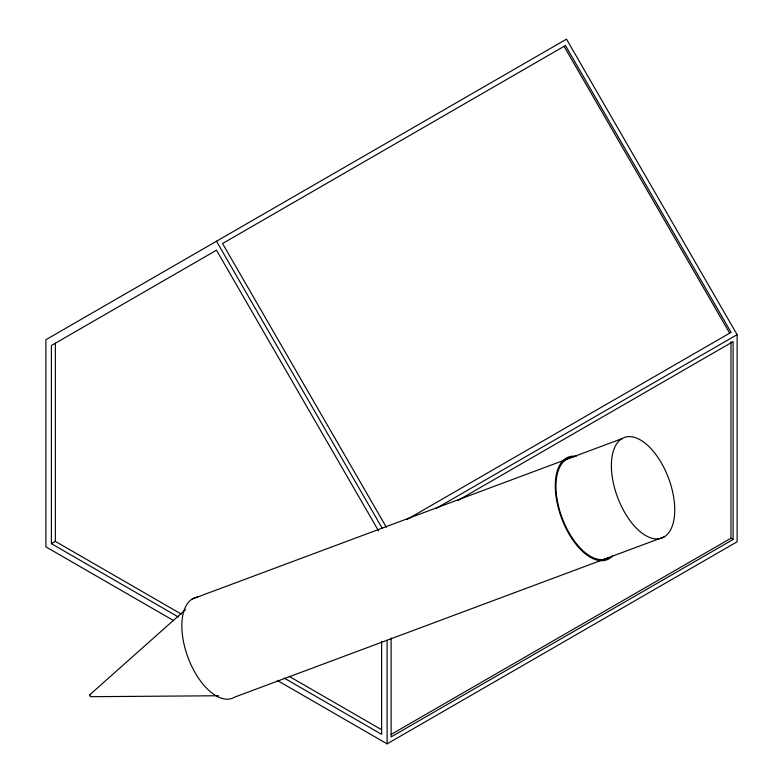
<?xml version="1.0" encoding="UTF-8"?>
<svg xmlns="http://www.w3.org/2000/svg" width="783" height="783" viewBox="0 0 783 783"><rect width="100%" height="100%" fill="white"/><g stroke="black" fill="none" stroke-linecap="round" stroke-linejoin="round"><path stroke-width="1.17" d="M185.502 609.634L89.937 694.668L89.928 695.979L90.613 696.694L218.516 695.754M378.551 530.894L216.499 250.198L51.384 345.528L51.384 543.676L55.358 541.376L181.313 614.097M406.866 519.54L731.068 332.364L565.463 45.531L222.548 243.523L386.313 527.174M435.749 508.647L737.116 334.654L566.5 39.15L45.884 339.724L45.884 546.847L173.709 620.645M457.82 500.543L733.103 341.603L733.103 539.458L391.118 736.901L391.118 637.969M391.099 734.444L730.96 538.224L733.103 539.458M277.241 680.417L387.105 743.85L737.116 541.777L737.116 334.654M89.937 694.668L90.495 694.883M192.236 599.005L621.761 438.734M607.804 557.888L234.822 697.056A53.665 27.229 69.5 0 1 187.91 657.25A53.665 27.229 69.5 0 1 197.825 596.989M664.346 536.795L608.949 557.467A53.665 27.229 69.5 0 1 561.636 516.565A53.665 27.229 69.5 0 1 573.146 457.282M289.279 676.424L381.36 729.59M51.384 543.676L178.397 617.004M284.239 678.117L381.615 734.337L381.615 641.375M564.073 46.334L729.678 333.166M216.499 241.223L382.212 528.261M730.96 341.594L730.96 538.224M387.105 640.288L387.105 743.85M55.358 343.228L55.358 541.376M612.737 555.744A54.849 27.826 69.5 0 1 561.411 517.71A54.849 27.826 69.5 0 1 576.141 456.323M611.425 463.458A53.665 27.229 69.5 0 0 657.554 538.91A53.665 27.229 69.5 0 0 660.177 460.913A53.665 27.229 69.5 0 0 611.425 463.458"/></g></svg>
